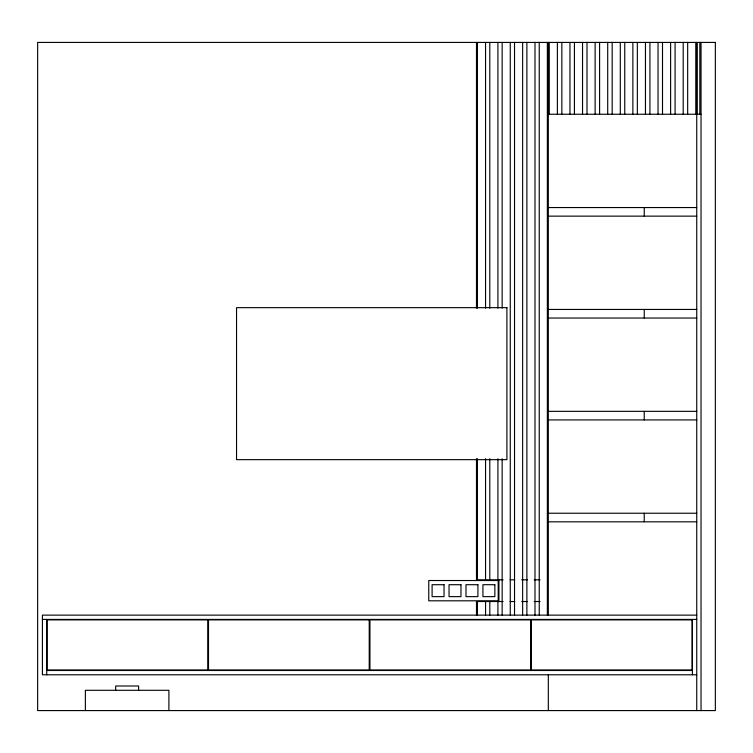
<?xml version="1.0" encoding="UTF-8"?>
<svg xmlns="http://www.w3.org/2000/svg" width="753" height="753" viewBox="0 0 753 753"><rect width="100%" height="100%" fill="white"/><g stroke="black" fill="none" stroke-linecap="round" stroke-linejoin="round"><path stroke-width="1.13" d="M548.316 114.249L701.034 114.249M548.316 207.555L696.741 207.555M548.316 216.139L696.741 216.139M548.316 309.445L696.741 309.445M548.316 318.039L696.741 318.039M548.316 411.336L696.741 411.336M548.316 419.929L696.741 419.929M548.316 513.235L696.741 513.235M548.316 521.82L696.741 521.82M503.126 579.81L476.489 579.81L476.489 458.69M510.082 579.81L514.713 579.81M521.669 579.81L527.458 579.81M534.197 579.81L540.08 579.81M503.126 601.525L476.489 601.525L476.489 615.126M510.082 601.525L514.713 601.525M521.669 601.525L527.458 601.525M534.197 601.525L540.08 601.525M696.741 615.126L42.422 615.126L42.422 674.782L696.741 674.782M42.422 619.418L696.741 619.418M46.714 670.49L692.44 670.49M701.034 42.422L701.034 710.578M699.838 42.422L699.838 114.249M696.977 42.422L696.977 114.249M696.741 42.422L696.741 710.578M695.781 42.422L695.781 114.249M692.44 619.418L692.44 674.782M687.668 42.422L687.668 114.249M683.197 42.422L683.197 114.249M675.083 42.422L675.083 114.249M670.622 42.422L670.622 114.249M662.508 42.422L662.508 114.249M658.037 42.422L658.037 114.249M649.924 42.422L649.924 114.249M645.453 42.422L645.453 114.249M644.239 207.555L644.239 216.139M644.239 309.445L644.239 318.039M644.239 411.336L644.239 419.929M644.239 513.235L644.239 521.82M637.339 42.422L637.339 114.249M632.868 42.422L632.868 114.249M624.755 42.422L624.755 114.249M620.293 42.422L620.293 114.249M612.18 42.422L612.18 114.249M607.709 42.422L607.709 114.249M599.595 42.422L599.595 114.249M595.124 42.422L595.124 114.249M587.011 42.422L587.011 114.249M582.54 42.422L582.54 114.249M574.426 42.422L574.426 114.249M569.965 42.422L569.965 114.249M561.851 42.422L561.851 114.249M557.38 42.422L557.38 114.249M549.266 42.422L549.266 114.249M548.316 42.422L548.316 615.126M548.316 674.782L548.316 710.578M547.356 42.422L547.356 615.126M539.242 42.422L539.242 615.126M534.997 42.422L534.997 615.126M526.884 42.422L526.884 615.126M522.638 42.422L522.638 615.126M514.525 42.422L514.525 615.126M510.27 42.422L510.27 615.126M502.157 42.422L502.157 308.193M502.157 458.718L502.157 615.126M498.919 579.81L498.919 601.525M497.912 42.422L497.912 308.175M497.912 458.69L497.912 579.81M497.912 601.525L497.912 615.126M489.798 42.422L489.798 308.175M489.798 458.69L489.798 579.81M489.798 601.525L489.798 615.126M485.553 42.422L485.553 308.175M485.553 458.69L485.553 579.81M485.553 601.525L485.553 615.126M477.44 42.422L477.44 308.175M477.44 458.69L477.44 579.81M477.44 601.525L477.44 615.126M476.489 42.422L476.489 308.175M168.898 710.578L168.898 690.294L85.371 690.294L85.371 710.578M138.59 690.294L138.59 686.002L115.68 686.002L115.68 690.294M46.714 619.418L46.714 674.782M715.35 42.422L37.65 42.422L37.65 710.578L715.35 710.578L715.35 42.422M506.91 307.657L236.546 307.657L236.546 459.659L506.91 459.659L506.91 307.657M498.204 580.525L428.758 580.525L428.758 600.809L498.204 600.809L498.204 580.525M444.035 584.705L432.1 584.705L432.1 596.63L444.035 596.63L444.035 584.705M460.977 584.705L449.042 584.705L449.042 596.63L460.977 596.63L460.977 584.705M477.92 584.705L465.985 584.705L465.985 596.63L477.92 596.63L477.92 584.705M494.862 584.705L482.927 584.705L482.927 596.63L494.862 596.63L494.862 584.705M207.79 619.898L47.072 619.898L47.072 670.01L207.79 670.01L207.79 619.898M369.224 619.898L208.506 619.898L208.506 670.01L369.224 670.01L369.224 619.898M530.649 619.898L369.939 619.898L369.939 670.01L530.649 670.01L530.649 619.898M692.082 619.898L531.373 619.898L531.373 670.01L692.082 670.01L692.082 619.898"/></g></svg>
